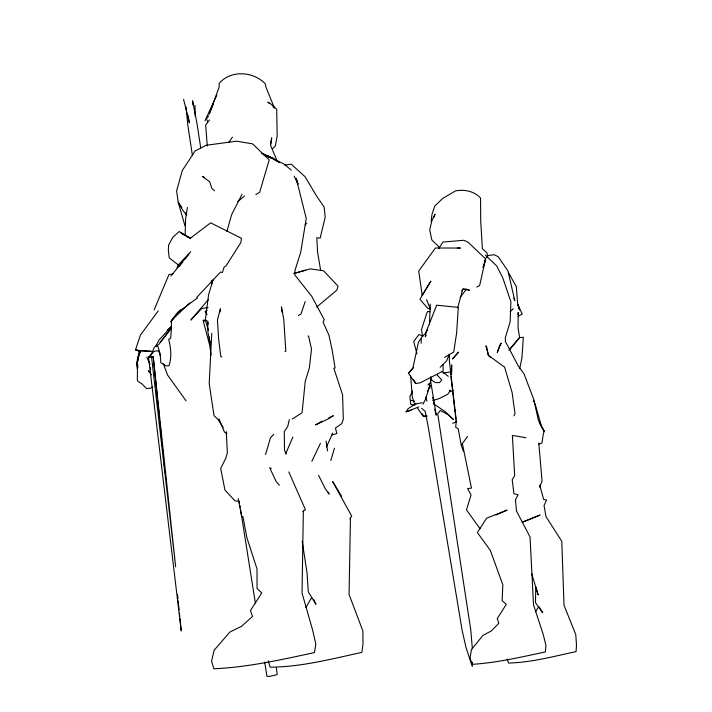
<?xml version="1.0" encoding="UTF-8"?>
<svg xmlns="http://www.w3.org/2000/svg" width="712" height="712" viewBox="0 0 712 712"><rect width="100%" height="100%" fill="white"/><g stroke="black" fill="none" stroke-linecap="round" stroke-linejoin="round"><path stroke-width="1.07" d="M443.113 364.5L443.095 371.077L420.018 382.896L415.666 383.448L408.385 373.319L412.862 368.175L418.469 342.178L420.525 338.948M303.357 510.958L302.039 593.06L312.604 630.022L315.834 644.084L314.473 652.566C281.365 659.739 247.856 667.233 213.903 668.791L211.553 661.074L214.17 650.189L229.896 632.034L241.608 626.275L252.493 616.467L250.464 610.584L261.767 592.945L257.023 588.432L257.032 569.013L246.966 537.952L242.854 516.325M350.446 517.535L349.067 594.449L362.88 631.001L362.978 644.342L361.874 652.388C331.739 658.929 301.06 667.028 270.177 667.171L268.21 660.878M472.421 662.213L472.296 666.441L465.942 647.261L462.079 630.093L428.312 427.369L425.224 411.403L421.7 408.341M185.111 235.521L185.61 219.171L187.381 207.388M211.784 333.207L209.203 383.519L214.027 415.648L218.005 419.457L223.159 427.681M429.47 324.53L430.253 304.095M421.121 343.309L421.344 337.488L425.972 332.807M451.764 372.234L451.711 364.882L450.927 376.434L456.241 422.305L456.339 420.765L455.644 427.245L458.19 428.704L461.243 445.08L463.298 451.141M456.241 422.305L456.383 420.098M449.432 354.362L449.334 360.628L451.016 374.645M220.044 311.954L220.409 308.741L217.427 319.973L218.602 338.734L220.809 356.676L221.939 356.908M444.591 357.371L453.713 352.057L456.579 333.35L458.323 307.379L436.678 305.217L425.847 332.593L425.331 336.829L426.265 335.041M412.106 393.576L412.435 390.879M137.256 368.869L136.704 364.731L137.55 357.976L140.22 351.701L135.502 349.761L140.442 335.067L158.18 310.957M431.143 221.227L432.015 214.232L434.685 206.186L442.677 198.452L455.635 190.834C464.847 189.321 473.952 191.127 480.538 197.972L480.733 221.245L482.389 248.773L486.786 252.627L487.809 256.133L486.314 257.78M517.989 314.535L518.256 312.426L518.042 327.627L519.609 337.586L509.685 349.539M138.084 357.691L139.107 351.461M150.989 355.27L154.379 347.162L159.123 344.11L171.414 327.983L171.485 320.48L177.84 312.408L181.186 309.595M270.498 144.527L271.717 137.799L270.605 145.328L276.648 159.808M519.707 368.665L521.949 357.86L523.338 337.265L519.609 337.586L508.893 350.197M289.286 419.608L287.773 426.39L284.275 431.597L284.488 450.118L286.144 454.025M136.704 364.731L138.582 358.002L136.517 364.624M226.879 231.427L231.614 214.704L242.035 194.243M138.751 356.757L140.22 351.701M265.594 454.478L270.435 437.827L273.755 434.365M330.813 460.539L334.462 448.222M434.133 217.098L435.023 214.143L431.89 220.675L429.692 229.958L431.873 240.015L439.349 247.242M213.306 279.184L208.616 294.51L205.385 319.688L208.322 330.19M483.003 267.24L483.982 264.108M484.641 262.025L485.628 258.883L468.042 242.187L463.93 240.282L442.935 242.044L438.726 248.586M483.181 267.801L485.628 258.883L479.639 285.521L476.755 287.087M305.172 301.612L300.989 314.01L298.39 315.576M499.246 346.628L497.234 352.538L501.212 343.086L499.575 345.649M177.048 267.846L178.16 264.784M427.698 391.271L429.959 385.352L429.024 383.795M154.112 309.925L168.913 274.672L173.132 273.773M449.156 354.656L446.718 360.726L440.149 367.321M539.66 487.124L542.063 481.178L538.797 443.06M213.342 104.139L209.195 114.062L219.127 87.131L219.171 83.349C230.848 69.794 253.392 71.289 265.291 83.856L266.057 87.434L274.476 108.099L272.999 106.782M457.647 307.913L462.791 289.117L465.639 289.045M285.69 453.74L292.855 437.052M326.452 447.002L332.727 433.092M513.975 415.844L514.999 413.565L512.088 392.392L504.603 367.152L488.387 355.359L486.741 348.969M216.804 95.212L205.074 120.577L208.669 115.789M311.856 461.323L320.418 443.398M422.91 404.229L425.304 399.743L429.959 385.352L430.039 387.987M461.75 290.968L462.791 289.117L469.439 290.229L467.544 289.428M305.893 607.487L311.749 597.439M425.847 332.593L427.512 329.825M535.504 611.875L538.842 606.393M411.732 393.371L409.872 396.344L410.183 400.117L414.446 401.114M411.198 410.21L406.098 411.83L408.225 408.572L415.746 403.882L422.243 402.743M349.877 518.914L351.71 516.147L332.664 481.588M450.411 390.345L447.723 394.306L439.117 398.604L432.887 400.518M228.685 142.542L232.423 137.194M461.243 445.08L467.553 436.42M209.435 120.025L205.661 125.063L207.308 145.996M460.094 297.438L466.591 289.019M179.406 266.252L182.726 261.98M184.72 259.417L186.046 257.7M187.381 255.991L188.707 254.282M160.066 342.463L171.414 327.983L170.693 338.164L168.673 339.437C170.96 347.937 171.85 357.273 168.993 365.754L166.163 365.906L160.85 362.737L160.058 353.437L157.93 346.611L155.919 345.721L159.088 339.989L171.405 326.514L167.338 330.021M170.871 276.078L190.7 251.719L178.32 264.944L169.26 257.895L168.335 250.375L168.575 245.186L172.909 237.176L179.21 231.542L190.22 238.298L210.654 222.847L241.502 238.324L240.781 242.65L225.935 266.048L224.138 267.009L222.456 272.402L220.48 272.118L196.779 297.349L197.473 297.901L177.84 312.408L170.898 322.02L171.485 320.48L189.81 302.938M208.394 299.53L190.843 320.053L201.674 308.527L208.082 307.486M413.601 367.552L408.385 373.319L412.026 369.305M305.279 224.85L306.819 223.248M272.331 148.941L275.348 145.969L277.182 135.956L276.692 109.221L270.035 103.276L267.819 102.145L269.296 103.471M510.13 311.731L513.316 308.759M427.912 385.076L430.368 382.842L430.858 377.155M237.763 201.612L244.545 195.934M316.715 307.077L336.865 290.14L338.022 286.135L323.604 270.809L310.29 268.878L294.083 273.426M152.528 386.865L150.713 388.12L146.69 388.69L141.955 383.893L137.977 381.347L137.318 379.843L137.55 364.695L137.816 367.65M302.76 511.581L305.448 509.739L288.805 471.923M292.151 419.048L302.066 412.827L305.261 381.232L309.355 367.944L311.491 349.013L308.518 335.913L308.118 336.126M255.857 194.536L259.64 192.285L269.216 159.88L252.627 143.895L236.713 141.172L206.08 145.275L195.088 151.006L182.299 170.524L176.576 190.941L178.24 202.297L184.88 225.597M207.023 310.396L205.127 311.455L207.041 314.668M322.216 421.175L315.532 424.886L327.885 419.083L333.358 415.728L328.748 417.917M453.286 390.132L450.518 391.671L449.441 390.31M518.185 316.244L522.261 314.081L517.677 304.211L516.325 286.687L508.315 272.331M284.978 351.586L285.806 351.194L283.803 319.563L281.436 306.863L282.068 312.265M496.042 514.999L507.104 510.112L486.608 518.194L477.334 532.514L490.274 550.296L502.841 584.855L502.129 600.67L506.312 604.328L497.225 618.666L498.863 623.294L491.289 630.966L482.861 635.451L471.406 649.647L470.018 658.244L472.154 664.341C496.86 662.792 521.193 657.078 545.347 651.934L545.917 645.25L543.149 634.196L533.528 604.951L530.039 536.999L516.52 511.056L515.443 499.788L518.113 494.715L513.939 493.79L512.204 479.746L514.669 475.652L512.364 435.397L525.919 437.747M203.89 321.334L205.884 320.48M406.098 411.83L418.887 406.908M523.017 522.083L540.114 515.025L522.11 522.199M538.913 444.155L541.957 442.926L543.452 433.216L544.271 431.463L538.432 420.383L533.733 399.343L523.987 373.836L518.22 365.87L505.378 341.448L505.306 337.71L510.139 321.913L510.904 301.763L502.725 277.751L496.727 265.95L485.388 255.172M331.57 435.139L336.82 433.528L335.45 428.081L341.858 423.515L343.326 419.145L342.579 394.875L333.83 368.211L335.076 367.979L332.184 350.188L328.908 335.023L323.034 322.1L324.218 319.652L311.731 296.299L294.777 274.912L295.017 270.355L300.758 252.066L306.231 218.424L296.156 178.178L298.07 184.177L294.163 176.184M452.601 423.222L456.659 421.976M293.949 273.497L305.662 270.124M426.8 415.488L423.186 416.333L417.641 408.207M443.015 373.168L450.616 371.842M284.8 165.166L291.181 164.152L305.03 176.656L316.885 196.512L324.111 207.05L325.224 217.115L320.133 238.191L316.804 237.666L317.57 252.012L320.694 270.587M151.523 356.685L175.659 566.832L153.178 356.525L148.541 357.139L181.231 630.868L179.994 618.701M487.578 255.635L494.173 254.7L498.186 256.676L507.976 270.969L514.812 300.758L513.797 297.981M427.129 416.449L424.192 416.538L422.118 413.734M457.273 248.141L460.459 248.043L435.415 248.007L418.727 271.058L422.198 295.382L419.947 299.307L427.725 308.367L430.422 309.008M431.739 379.167L430.911 379.167L430.689 376.977M206.284 320.293L203.062 320.178L209.533 344.626M414.891 405.003L410.842 404.532L410.415 400.571M430.021 311.767L427.885 311.464L427.147 312.159L421.486 329.62L422.634 336.66M239.063 501.435L234.88 500.75L224.947 490.052L220.684 468.398L225.855 458.136L227.35 452.823L226.282 431.641M265.175 155.83L273.559 158.562L279.389 162.496L272.883 158.865M204.121 177.155L202.368 176.505L209.702 181.738L211.865 188.44L214.508 190.78M263.262 154.593L273.559 158.562L262.087 153.338M422.875 336.1L418.923 334.498L413.708 341.555L416.974 353.837M261.963 153.285L284.453 164.241L291.226 170.195M271.183 468.496L269.688 467.713L276.105 481.463L279.407 485.201M271.023 157.824L267.303 155.75L270.507 157.752M190.656 238.404L181.115 233.091L190.22 238.298M430.377 379.46L435.557 382.575L439.651 382.602L441.725 379.977L436.937 374.752M226.968 433.599L224.413 432.006L219.065 418.976M433.759 403.935L445.249 411.705L453.464 419.555L448.133 414.704L440.238 410.45L437.729 413.868L470.766 629.889L472.368 648.792M415.897 404.318L414.17 403.028L412.257 396.673L410.673 376.025M442.152 371.406L448.186 376.301M490.799 357.62L488.387 355.359L486.857 347.652L485.913 345.818L486.465 347.919M186.464 215.015L182.655 210.085L178.24 202.297L181.845 207.593M480.093 528.785L466.493 509.89L471.05 494.974L467.579 488.61L471.46 488.076L462.497 444.19M186.081 400.892L167.578 375.055L163.44 363.903M185.458 212.888L186.66 214.65M151.371 374.823L148.585 370.667L149.431 372.616M539.393 607.309L542.713 612.774L535.486 602.637L535.771 586.902L538.13 594.858L531.659 573.578M332.682 481.543L341.511 496.095M539.438 423.106L544.271 431.463L541.627 426.817L535.326 404.665L533.564 400.66M414.695 381.703L415.666 383.448L413.592 379.638M318.522 475.278L325.428 488.948L329.122 494.128L328.152 492.134M313.645 599.433L315.932 604.274L308.296 591.903L307.041 572.795L302.182 541.218M146.797 357.041L149.965 364.357M426.559 299.699L430.493 309.337M160.431 355.795L158.545 350.722L154.041 351.327L148.541 357.139L153.178 356.525L157.477 398.56M507.175 659.134L508.555 663.05C531.241 662.525 553.829 656.339 576.053 651.605L576.498 645.188L575.759 634.526L564.011 605.28L561.786 541.271L545.971 516.618L544.039 505.422L546.549 500.091L543.674 499.477L539.749 485.192M425.687 397.082L426.942 401.194M434.623 409.275L436.296 415.212L430.457 380.012M432.584 397.376L433.065 399.272M183.58 99.395L189.401 122.856L187.986 115.433M433.297 400.215L434.338 404.906M238.164 498.712L241.724 516.583M208.242 324.218L207.628 320.97L207.957 332.477L210.369 344.955L210.138 341.671M239.232 501.123L239.579 503.313M239.926 505.511L240.273 507.701M240.62 509.89L255.35 603.002M264.704 662.16L266.955 676.4L270.044 676.311L277.199 674.593L276.372 667.99M326.087 441.102L327.609 450.954M200.722 147.909L197.055 123.852L192.578 100.819L193.077 105.207M192.454 155.75L187.817 125.081L186.081 106.96M211.322 280.635L211.82 283.919M211.055 355.092L209.728 345.293L209.488 336.936M207.21 119.883L207.566 122.58M455.271 412.034L451.203 376.684M455.538 414.224L456.072 418.585M150.357 367.641L150.615 369.831M157.699 400.776L158.945 412.942M159.168 415.158L159.515 418.469M159.853 421.789L160.307 426.221M160.529 428.428L160.983 432.852M161.321 436.171L161.66 439.491M161.998 442.811L162.336 446.13M162.674 449.45L163.021 452.77M163.36 456.089L163.698 459.4M164.152 463.832L164.374 466.04M164.828 470.463L165.05 472.679M165.504 477.102L165.736 479.318M177.502 594.36L177.956 598.792M178.178 600.999L179.086 609.855M179.424 613.174L179.762 616.485M194.972 105.323L195.23 116.243M427.957 285.832L422.198 295.382L430.885 281.133L427.957 285.832M458.412 352.262L452.592 358.839L458.412 352.262M151.211 351.319L138.582 350.633L135.502 349.761L139.321 350.66L151.211 351.319M518.621 306.498L517.677 304.211L519.546 309.96L518.621 306.498"/></g></svg>
